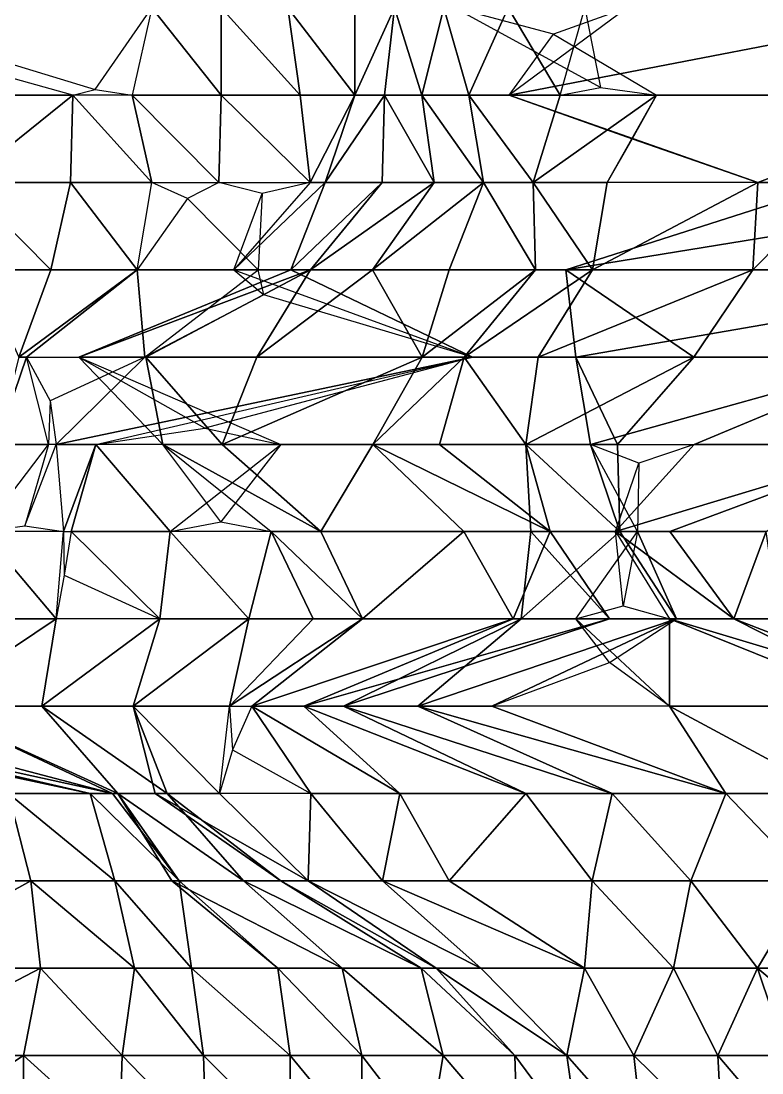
# Model space of a CAD drawing. Header units: metres. Extents: x -317 to 276, y -240 to 234.
# Drawn here: x -74.7 to -23.7, y -115.2 to -42.9 of the extents above; entities that cross this region are included whole.
import ezdxf

# ---------------------------------------------------------------- set-up
doc = ezdxf.new("R2010")
doc.units = ezdxf.units.M

msp = doc.modelspace()

# ---------------------------------------------------------------- linework, layer by layer
for points in [[(-88.01982, -42, -516.6844), (-69.5629, -47.611115, -489.1567), (-65.664215, -42, -488.2777), (-65.664116, -41.9999, -488.27762)], [(-65.664215, -42, -488.2777), (-67.0179, -48, -490.7556), (-60.90634, -48, -492.08347), (-60.906242, -47.9999, -492.08337)], [(-65.664215, -42, -488.2777), (-60.90634, -48, -492.08347), (-60.90634, -42, -492.08347), (-60.906242, -41.9999, -492.08337)], [(-60.90634, -42, -492.08347), (-55.47162, -48, -494.6503), (-56.317688, -42, -496.19897), (-56.31759, -41.9999, -496.19888)], [(-60.90634, -42, -492.08347), (-60.90634, -48, -492.08347), (-55.47162, -48, -494.6503), (-55.47152, -47.9999, -494.6502)], [(-56.317688, -42, -496.19897), (-51.729034, -48, -500.31445), (-51.729034, -42, -500.31445), (-51.728935, -41.9999, -500.31436)], [(-56.317688, -42, -496.19897), (-55.47162, -48, -494.6503), (-51.729034, -48, -500.31445), (-51.728935, -47.9999, -500.31436)], [(-51.729034, -48, -500.31445), (-49.678497, -48, -509.076), (-49.00168, -42, -507.83704), (-49.00158, -41.9999, -507.83694)], [(-51.729034, -48, -500.31445), (-49.00168, -42, -507.83704), (-51.729034, -42, -500.31445), (-51.728935, -41.9999, -500.31436)], [(-49.00168, -42, -507.83704), (-49.678497, -48, -509.076), (-47.12036, -48, -516.90826), (-47.120262, -47.9999, -516.90814)], [(-49.00168, -42, -507.83704), (-47.12036, -48, -516.90826), (-45.597473, -42, -514.12067), (-45.597374, -41.9999, -514.12054)], [(-45.597473, -42, -514.12067), (-47.12036, -48, -516.90826), (-43.885345, -48, -523.50165), (-43.885246, -47.9999, -523.5015)], [(-45.597473, -42, -514.12067), (-43.885345, -48, -523.50165), (-41.17801, -42, -518.5459), (-41.17791, -41.9999, -518.5458)], [(-35.912506, -42, -521.4225), (-34.824738, -47.47827, -525.6887), (-44.860596, -42, -550.3168), (-44.860497, -41.9999, -550.31665)], [(-32.99594, -42, -541.11365), (-38.065308, -43.799988, -544.13556), (-44.860596, -42, -550.3168), (-44.860497, -41.9999, -550.31665)], [(-41.17801, -42, -518.5459), (-43.885345, -48, -523.50165), (-37.604614, -48, -524.51984), (-37.604515, -47.9999, -524.5197)], [(-41.17801, -42, -518.5459), (-37.604614, -48, -524.51984), (-35.912506, -42, -521.4225), (-35.912407, -41.9999, -521.42236)], [(-41.11798, -48, -555.9809), (-8.271393, -48, -508.37067), (-9.963501, -42, -511.46802), (-9.963401, -41.9999, -511.46793)], [(-41.11798, -48, -555.9809), (-9.963501, -42, -511.46802), (-32.99594, -42, -541.11365), (-32.995842, -41.9999, -541.1135)], [(-38.065308, -43.799988, -544.13556), (-30.985474, -48, -524.91846), (-41.11798, -48, -555.9809), (-41.11788, -47.9999, -555.9808)], [(-83.53201, -44.524887, -502.21204), (-98.02316, -48, -522.4804), (-71.09892, -48, -485.71088), (-71.09882, -47.9999, -485.7108)], [(-69.5629, -47.611115, -489.1567), (-67.0179, -48, -490.7556), (-71.09892, -48, -485.71088), (-71.09882, -47.9999, -485.7108)], [(-34.824738, -47.47827, -525.6887), (-30.985474, -48, -524.91846), (-37.604614, -48, -524.51984), (-37.604515, -47.9999, -524.5197)], [(-78.56412, -54, -486.8609), (-71.09892, -48, -485.71088), (-98.02316, -48, -522.4804), (-98.02306, -47.9999, -522.4803)], [(-78.56412, -54, -486.8609), (-71.26813, -54, -486.02063), (-71.09892, -48, -485.71088), (-71.09882, -47.9999, -485.7108)], [(-71.09892, -48, -485.71088), (-71.26813, -54, -486.02063), (-65.664215, -54, -488.2777), (-65.664116, -53.9999, -488.27762)], [(-71.09892, -48, -485.71088), (-65.664215, -54, -488.2777), (-67.0179, -48, -490.7556), (-67.0178, -47.9999, -490.75552)], [(-67.0179, -48, -490.7556), (-61.07556, -54, -492.3932), (-60.90634, -48, -492.08347), (-60.906242, -47.9999, -492.08337)], [(-67.0179, -48, -490.7556), (-65.664215, -54, -488.2777), (-61.07556, -54, -492.3932), (-61.075462, -53.9999, -492.3931)], [(-60.90634, -48, -492.08347), (-61.07556, -54, -492.3932), (-54.7948, -54, -493.41135), (-54.7947, -53.9999, -493.41125)], [(-60.90634, -48, -492.08347), (-54.7948, -54, -493.41135), (-55.47162, -48, -494.6503), (-55.47152, -47.9999, -494.6502)], [(-54.7948, -54, -493.41135), (-51.729034, -48, -500.31445), (-55.47162, -48, -494.6503), (-55.47152, -47.9999, -494.6502)], [(-54.7948, -54, -493.41135), (-53.75952, -54, -504.03128), (-51.729034, -48, -500.31445), (-51.728935, -47.9999, -500.31436)], [(-53.75952, -54, -504.03128), (-49.847717, -54, -509.3857), (-49.678497, -48, -509.076), (-49.6784, -47.9999, -509.0759)], [(-53.75952, -54, -504.03128), (-49.678497, -48, -509.076), (-51.729034, -48, -500.31445), (-51.728935, -47.9999, -500.31436)], [(-49.678497, -48, -509.076), (-49.847717, -54, -509.3857), (-46.274292, -54, -515.3596), (-46.274193, -53.9999, -515.3595)], [(-49.678497, -48, -509.076), (-46.274292, -54, -515.3596), (-47.12036, -48, -516.90826), (-47.120262, -47.9999, -516.90814)], [(-47.12036, -48, -516.90826), (-42.870117, -54, -521.64325), (-43.885345, -48, -523.50165), (-43.885246, -47.9999, -523.5015)], [(-47.12036, -48, -516.90826), (-46.274292, -54, -515.3596), (-42.870117, -54, -521.64325), (-42.870018, -53.9999, -521.6431)], [(-43.885345, -48, -523.50165), (-39.46591, -54, -527.9269), (-37.604614, -48, -524.51984), (-37.604515, -47.9999, -524.5197)], [(-43.885345, -48, -523.50165), (-42.870117, -54, -521.64325), (-39.46591, -54, -527.9269), (-39.465813, -53.9999, -527.92676)], [(-24.027863, -54, -524.6977), (-8.271393, -48, -508.37067), (-41.11798, -48, -555.9809), (-41.11788, -47.9999, -555.9808)], [(-24.027863, -54, -524.6977), (-41.11798, -48, -555.9809), (-32.660248, -51, -530.05273), (-32.66015, -50.9999, -530.0526)], [(-39.46591, -54, -527.9269), (-34.36963, -54, -531.11316), (-30.985474, -48, -524.91846), (-30.985374, -47.9999, -524.91833)], [(-39.46591, -54, -527.9269), (-30.985474, -48, -524.91846), (-37.604614, -48, -524.51984), (-37.604515, -47.9999, -524.5197)], [(-30.985474, -48, -524.91846), (-32.660248, -51, -530.05273), (-34.36963, -54, -531.11316), (-34.36953, -53.9999, -531.11304)], [(-24.027863, -54, -524.6977), (-18.42395, -54, -526.9548), (-8.271393, -48, -508.37067), (-8.271293, -47.9999, -508.37057)], [(-78.56412, -54, -486.8609), (-72.621796, -60, -488.4985), (-71.26813, -54, -486.02063), (-71.26803, -53.9999, -486.02054)], [(-78.56412, -54, -486.8609), (-77.548874, -60, -485.0025), (-72.621796, -60, -488.4985), (-72.6217, -59.9999, -488.4984)], [(-71.26813, -54, -486.02063), (-72.621796, -60, -488.4985), (-66.679474, -60, -490.1361), (-66.679375, -59.9999, -490.13602)], [(-71.26813, -54, -486.02063), (-66.679474, -60, -490.1361), (-65.664215, -54, -488.2777), (-65.664116, -53.9999, -488.27762)], [(-61.07556, -54, -492.3932), (-63.216064, -55.090897, -490.0539), (-65.664215, -54, -488.2777), (-65.664116, -53.9999, -488.27762)], [(-54.7948, -54, -493.41135), (-58.097168, -54.76596, -493.19882), (-61.07556, -54, -492.3932), (-61.075462, -53.9999, -492.3931)], [(-60.040283, -60, -503.01312), (-56.12845, -60, -508.36755), (-53.75952, -54, -504.03128), (-53.759422, -53.9999, -504.0312)], [(-60.040283, -60, -503.01312), (-53.75952, -54, -504.03128), (-54.7948, -54, -493.41135), (-54.7947, -53.9999, -493.41125)], [(-56.12845, -60, -508.36755), (-54.75479, -60, -518.36804), (-49.847717, -54, -509.3857), (-49.84762, -53.9999, -509.38562)], [(-56.12845, -60, -508.36755), (-49.847717, -54, -509.3857), (-53.75952, -54, -504.03128), (-53.759422, -53.9999, -504.0312)], [(-54.75479, -60, -518.36804), (-50.504517, -60, -523.10297), (-46.274292, -54, -515.3596), (-46.274193, -53.9999, -515.3595)], [(-54.75479, -60, -518.36804), (-46.274292, -54, -515.3596), (-49.847717, -54, -509.3857), (-49.84762, -53.9999, -509.38562)], [(-50.504517, -60, -523.10297), (-45.239014, -60, -525.97955), (-42.870117, -54, -521.64325), (-42.870018, -53.9999, -521.6431)], [(-50.504517, -60, -523.10297), (-42.870117, -54, -521.64325), (-46.274292, -54, -515.3596), (-46.274193, -53.9999, -515.3595)], [(-42.870117, -54, -521.64325), (-45.239014, -60, -525.97955), (-39.29669, -60, -527.6172), (-39.296593, -59.9999, -527.61707)], [(-42.870117, -54, -521.64325), (-39.29669, -60, -527.6172), (-39.46591, -54, -527.9269), (-39.465813, -53.9999, -527.92676)], [(-39.46591, -54, -527.9269), (-35.384888, -60, -532.9716), (-34.36963, -54, -531.11316), (-34.36953, -53.9999, -531.11304)], [(-39.46591, -54, -527.9269), (-39.29669, -60, -527.6172), (-35.384888, -60, -532.9716), (-35.38479, -59.9999, -532.9715)], [(-24.366272, -60, -525.31714), (-37.206146, -60, -561.3353), (-18.42395, -54, -526.9548), (-18.423851, -53.9999, -526.95465)], [(-37.206146, -60, -561.3353), (-1.821472, -60, -509.07907), (-0.298584, -54, -506.29144), (-0.298484, -53.9999, -506.29135)], [(-37.206146, -60, -561.3353), (-0.298584, -54, -506.29144), (-18.42395, -54, -526.9548), (-18.423851, -53.9999, -526.95465)], [(-35.384888, -60, -532.9716), (-24.366272, -60, -525.31714), (-24.027863, -54, -524.6977), (-24.027763, -53.9999, -524.6976)], [(-35.384888, -60, -532.9716), (-24.027863, -54, -524.6977), (-34.36963, -54, -531.11316), (-34.36953, -53.9999, -531.11304)], [(-24.366272, -60, -525.31714), (-18.42395, -54, -526.9548), (-24.027863, -54, -524.6977), (-24.027763, -53.9999, -524.6976)], [(-58.097168, -54.76596, -493.19882), (-58.368195, -60, -487.43744), (-60.040283, -60, -503.01312), (-60.040184, -59.9999, -503.01303)], [(-63.216064, -55.090897, -490.0539), (-66.679474, -60, -490.1361), (-58.368195, -60, -487.43744), (-58.368095, -59.9999, -487.43735)], [(-77.548874, -60, -485.0025), (-74.82152, -66, -492.5251), (-72.621796, -60, -488.4985), (-72.6217, -59.9999, -488.4984)], [(-74.82152, -66, -492.5251), (-74.293884, -66, -504.07422), (-66.679474, -60, -490.1361), (-66.679375, -59.9999, -490.13602)], [(-74.82152, -66, -492.5251), (-66.679474, -60, -490.1361), (-72.621796, -60, -488.4985), (-72.6217, -59.9999, -488.4984)], [(-66.679474, -60, -490.1361), (-74.293884, -66, -504.07422), (-66.151825, -66, -501.68524), (-66.151726, -65.9999, -501.68515)], [(-43.627014, -66, -472.96884), (-70.680435, -66, -535.00476), (-56.12845, -60, -508.36755), (-56.12835, -59.9999, -508.36746)], [(-70.680435, -66, -535.00476), (-66.09178, -66, -539.12024), (-54.75479, -60, -518.36804), (-54.754692, -59.9999, -518.3679)], [(-70.680435, -66, -535.00476), (-54.75479, -60, -518.36804), (-56.12845, -60, -508.36755), (-56.12835, -59.9999, -508.36746)], [(-66.679474, -60, -490.1361), (-66.151825, -66, -501.68524), (-58.368195, -60, -487.43744), (-58.368095, -59.9999, -487.43735)], [(-54.75479, -60, -518.36804), (-66.09178, -66, -539.12024), (-58.457367, -66, -537.6605), (-58.457268, -65.9999, -537.6604)], [(-60.040283, -60, -503.01312), (-57.967133, -61.720276, -492.96075), (-58.368195, -60, -487.43744), (-58.368095, -59.9999, -487.43735)], [(-43.627014, -66, -472.96884), (-56.12845, -60, -508.36755), (-60.040283, -60, -503.01312), (-60.040184, -59.9999, -503.01303)], [(-54.75479, -60, -518.36804), (-58.457367, -66, -537.6605), (-50.504517, -60, -523.10297), (-50.504417, -59.9999, -523.10284)], [(-50.504517, -60, -523.10297), (-58.457367, -66, -537.6605), (-47.10034, -66, -529.3866), (-47.100243, -65.9999, -529.3865)], [(-50.504517, -60, -523.10297), (-47.10034, -66, -529.3866), (-45.239014, -60, -525.97955), (-45.238914, -59.9999, -525.97943)], [(-47.10034, -66, -529.3866), (-44.203766, -66, -536.5995), (-39.29669, -60, -527.6172), (-39.296593, -59.9999, -527.61707)], [(-47.10034, -66, -529.3866), (-39.29669, -60, -527.6172), (-45.239014, -60, -525.97955), (-45.238914, -59.9999, -525.97943)], [(-44.203766, -66, -536.5995), (-39.107483, -66, -539.78577), (-35.384888, -60, -532.9716), (-35.38479, -59.9999, -532.9715)], [(-44.203766, -66, -536.5995), (-35.384888, -60, -532.9716), (-39.29669, -60, -527.6172), (-39.296593, -59.9999, -527.61707)], [(-39.107483, -66, -539.78577), (-28.427307, -66, -532.7508), (-24.366272, -60, -525.31714), (-24.366173, -59.9999, -525.317)], [(-39.107483, -66, -539.78577), (-24.366272, -60, -525.31714), (-35.384888, -60, -532.9716), (-35.38479, -59.9999, -532.9715)], [(-28.427307, -66, -532.7508), (-36.529297, -66, -560.09644), (-37.206146, -60, -561.3353), (-37.206047, -59.9999, -561.3352)], [(-28.427307, -66, -532.7508), (-37.206146, -60, -561.3353), (-24.366272, -60, -525.31714), (-24.366173, -59.9999, -525.317)], [(-36.529297, -66, -560.09644), (-1.821472, -60, -509.07907), (-37.206146, -60, -561.3353), (-37.206047, -59.9999, -561.3352)], [(-36.529297, -66, -560.09644), (-14.004517, -66, -531.38), (-1.821472, -60, -509.07907), (-1.821372, -59.9999, -509.07898)], [(-57.967133, -61.720276, -492.96075), (-66.151825, -66, -501.68524), (-43.627014, -66, -472.96884), (-43.626915, -65.9999, -472.96875)], [(-76.34439, -72, -495.31268), (-72.770996, -72, -501.2866), (-74.293884, -66, -504.07422), (-74.293785, -65.9999, -504.07413)], [(-76.34439, -72, -495.31268), (-74.293884, -66, -504.07422), (-74.82152, -66, -492.5251), (-74.82142, -65.9999, -492.525)], [(-72.770996, -72, -501.2866), (-74.293884, -66, -504.07422), (-72.66545, -69, -503.5964), (-72.66535, -68.9999, -503.5963)], [(-66.151825, -66, -501.68524), (-72.66545, -69, -503.5964), (-72.24335, -72, -512.8357), (-72.24325, -71.9999, -512.8356)], [(-72.24335, -72, -512.8357), (-69.515976, -72, -520.3583), (-43.627014, -66, -472.96884), (-43.626915, -65.9999, -472.96875)], [(-72.24335, -72, -512.8357), (-43.627014, -66, -472.96884), (-66.151825, -66, -501.68524), (-66.151726, -65.9999, -501.68515)], [(-43.627014, -66, -472.96884), (-62.03595, -70.87659, -512.92365), (-70.680435, -66, -535.00476), (-70.680336, -65.9999, -535.00464)], [(-64.90732, -72, -536.95215), (-66.09178, -66, -539.12024), (-70.680435, -66, -535.00476), (-70.680336, -65.9999, -535.00464)], [(-64.90732, -72, -536.95215), (-70.680435, -66, -535.00476), (-56.805298, -72, -509.6065), (-56.8052, -71.9999, -509.6064)], [(-66.09178, -66, -539.12024), (-60.826294, -72, -541.9968), (-58.457367, -66, -537.6605), (-58.457268, -65.9999, -537.6604)], [(-66.09178, -66, -539.12024), (-64.90732, -72, -536.95215), (-60.826294, -72, -541.9968), (-60.826195, -71.9999, -541.9967)], [(-60.826294, -72, -541.9968), (-50.484497, -72, -535.5813), (-47.10034, -66, -529.3866), (-47.100243, -65.9999, -529.3865)], [(-60.826294, -72, -541.9968), (-47.10034, -66, -529.3866), (-58.457367, -66, -537.6605), (-58.457268, -65.9999, -537.6604)], [(-50.484497, -72, -535.5813), (-45.895844, -72, -539.69684), (-44.203766, -66, -536.5995), (-44.203667, -65.9999, -536.59937)], [(-50.484497, -72, -535.5813), (-44.203766, -66, -536.5995), (-47.10034, -66, -529.3866), (-47.100243, -65.9999, -529.3865)], [(-44.203766, -66, -536.5995), (-45.895844, -72, -539.69684), (-39.95352, -72, -541.3345), (-39.953423, -71.9999, -541.33435)], [(-44.203766, -66, -536.5995), (-39.95352, -72, -541.3345), (-39.107483, -66, -539.78577), (-39.107384, -65.9999, -539.78564)], [(-39.95352, -72, -541.3345), (-33.67279, -72, -542.35254), (-28.427307, -66, -532.7508), (-28.427208, -65.9999, -532.7507)], [(-39.95352, -72, -541.3345), (-28.427307, -66, -532.7508), (-39.107483, -66, -539.78577), (-39.107384, -65.9999, -539.78564)], [(-33.67279, -72, -542.35254), (-35.514038, -72, -558.23804), (-36.529297, -66, -560.09644), (-36.529198, -65.9999, -560.0963)], [(-33.67279, -72, -542.35254), (-36.529297, -66, -560.09644), (-28.427307, -66, -532.7508), (-28.427208, -65.9999, -532.7507)], [(-35.514038, -72, -558.23804), (-14.004517, -66, -531.38), (-36.529297, -66, -560.09644), (-36.529198, -65.9999, -560.0963)], [(-35.514038, -72, -558.23804), (-28.387268, -72, -557.70746), (-14.004517, -66, -531.38), (-14.004416, -65.9999, -531.3799)], [(-14.004517, -66, -531.38), (-28.387268, -72, -557.70746), (-13.984497, -72, -543.85834), (-13.984397, -71.9999, -543.8582)], [(-62.03595, -70.87659, -512.92365), (-56.805298, -72, -509.6065), (-69.515976, -72, -520.3583), (-69.51588, -71.9999, -520.35815)], [(-76.34439, -72, -495.31268), (-77.339645, -78, -509.6494), (-72.770996, -72, -501.2866), (-72.7709, -71.9999, -501.2865)], [(-72.770996, -72, -501.2866), (-74.40231, -77.600006, -510.53018), (-72.24335, -72, -512.8357), (-72.24325, -71.9999, -512.8356)], [(-71.73572, -78, -511.9065), (-69.515976, -72, -520.3583), (-72.24335, -72, -512.8357), (-72.24325, -71.9999, -512.8356)], [(-71.73572, -78, -511.9065), (-71.20807, -78, -523.4556), (-69.515976, -72, -520.3583), (-69.51588, -71.9999, -520.35815)], [(-69.515976, -72, -520.3583), (-71.20807, -78, -523.4556), (-64.41971, -78, -523.5446), (-64.41961, -77.9999, -523.5445)], [(-69.515976, -72, -520.3583), (-64.41971, -78, -523.5446), (-56.805298, -72, -509.6065), (-56.8052, -71.9999, -509.6064)], [(-56.805298, -72, -509.6065), (-60.931396, -77.325836, -523.4168), (-64.90732, -72, -536.95215), (-64.90722, -71.9999, -536.952)], [(-54.057922, -78, -529.6074), (-60.826294, -72, -541.9968), (-64.90732, -72, -536.95215), (-64.90722, -71.9999, -536.952)], [(-54.057922, -78, -529.6074), (-64.90732, -72, -536.95215), (-57.462128, -78, -523.3238), (-57.46203, -77.9999, -523.32367)], [(-50.484497, -72, -535.5813), (-60.826294, -72, -541.9968), (-54.057922, -78, -529.6074), (-54.057823, -77.9999, -529.6073)], [(-50.484497, -72, -535.5813), (-54.057922, -78, -529.6074), (-44.223785, -78, -524.12115), (-44.223686, -77.9999, -524.12103)], [(-38.281433, -78, -525.7587), (-45.895844, -72, -539.69684), (-50.484497, -72, -535.5813), (-50.484398, -71.9999, -535.5812)], [(-38.281433, -78, -525.7587), (-50.484497, -72, -535.5813), (-44.223785, -78, -524.12115), (-44.223686, -77.9999, -524.12103)], [(-39.95352, -72, -541.3345), (-45.895844, -72, -539.69684), (-38.281433, -78, -525.7587), (-38.281334, -77.9999, -525.7586)], [(-39.95352, -72, -541.3345), (-33.50357, -78, -542.04285), (-33.67279, -72, -542.35254), (-33.67269, -71.9999, -542.3524)], [(-39.95352, -72, -541.3345), (-38.281433, -78, -525.7587), (-39.615112, -78, -540.71497), (-39.615013, -77.9999, -540.71484)], [(-39.95352, -72, -541.3345), (-39.615112, -78, -540.71497), (-33.50357, -78, -542.04285), (-33.50347, -77.9999, -542.0427)], [(-33.50357, -78, -542.04285), (-32.299072, -78, -552.353), (-35.514038, -72, -558.23804), (-35.51394, -71.9999, -558.2379)], [(-33.50357, -78, -542.04285), (-35.514038, -72, -558.23804), (-33.67279, -72, -542.35254), (-33.67269, -71.9999, -542.3524)], [(-28.387268, -72, -557.70746), (-32.187866, -73.29411, -558.407), (-35.514038, -72, -558.23804), (-35.51394, -71.9999, -558.2379)], [(-33.80197, -78, -567.619), (-30.059357, -78, -573.28314), (-13.984497, -72, -543.85834), (-13.984397, -71.9999, -543.8582)], [(-33.80197, -78, -567.619), (-13.984497, -72, -543.85834), (-28.387268, -72, -557.70746), (-28.387169, -71.9999, -557.70734)], [(-13.984497, -72, -543.85834), (-30.059357, -78, -573.28314), (-23.440186, -78, -573.6818), (-23.440086, -77.9999, -573.6817)], [(-32.187866, -73.29411, -558.407), (-32.299072, -78, -552.353), (-33.80197, -78, -567.619), (-33.801872, -77.9999, -567.6189)], [(-60.931396, -77.325836, -523.4168), (-57.462128, -78, -523.3238), (-64.41971, -78, -523.5446), (-64.41961, -77.9999, -523.5445)], [(-77.339645, -78, -509.6494), (-79.70857, -84, -513.9857), (-72.24335, -84, -512.8357), (-72.24325, -83.9999, -512.8356)], [(-74.40231, -77.600006, -510.53018), (-71.73572, -78, -511.9065), (-77.339645, -78, -509.6494), (-77.33955, -77.9999, -509.64932)], [(-77.339645, -78, -509.6494), (-72.24335, -84, -512.8357), (-71.73572, -78, -511.9065), (-71.73562, -77.9999, -511.9064)], [(-71.73572, -78, -511.9065), (-71.69513, -81, -512.7949), (-72.24335, -84, -512.8357), (-72.24325, -83.9999, -512.8356)], [(-65.11655, -84, -512.3052), (-71.20807, -78, -523.4556), (-71.69513, -81, -512.7949), (-71.69503, -80.9999, -512.7948)], [(-64.41971, -78, -523.5446), (-71.20807, -78, -523.4556), (-65.11655, -84, -512.3052), (-65.11645, -83.9999, -512.30505)], [(-64.41971, -78, -523.5446), (-65.11655, -84, -512.3052), (-59.005005, -84, -513.63306), (-59.004906, -83.9999, -513.63293)], [(-57.462128, -78, -523.3238), (-64.41971, -78, -523.5446), (-59.005005, -84, -513.63306), (-59.004906, -83.9999, -513.63293)], [(-57.462128, -78, -523.3238), (-59.005005, -84, -513.63306), (-54.58557, -84, -518.0583), (-54.585472, -83.9999, -518.05817)], [(-51.181366, -84, -524.3419), (-54.057922, -78, -529.6074), (-57.462128, -78, -523.3238), (-57.46203, -77.9999, -523.32367)], [(-51.181366, -84, -524.3419), (-57.462128, -78, -523.3238), (-54.58557, -84, -518.0583), (-54.585472, -83.9999, -518.05817)], [(-51.181366, -84, -524.3419), (-44.223785, -78, -524.12115), (-54.057922, -78, -529.6074), (-54.057823, -77.9999, -529.6073)], [(-51.181366, -84, -524.3419), (-40.8396, -84, -517.92645), (-44.223785, -78, -524.12115), (-44.223686, -77.9999, -524.12103)], [(-38.281433, -78, -525.7587), (-44.223785, -78, -524.12115), (-40.8396, -84, -517.92645), (-40.8395, -83.9999, -517.92633)], [(-38.281433, -78, -525.7587), (-40.8396, -84, -517.92645), (-34.22043, -84, -518.3251), (-34.22033, -83.9999, -518.32495)], [(-34.22043, -84, -518.3251), (-40.29196, -84, -541.9539), (-39.615112, -78, -540.71497), (-39.615013, -77.9999, -540.71484)], [(-40.29196, -84, -541.9539), (-29.611755, -84, -534.91895), (-33.50357, -78, -542.04285), (-33.50347, -77.9999, -542.0427)], [(-40.29196, -84, -541.9539), (-33.50357, -78, -542.04285), (-39.615112, -78, -540.71497), (-39.615013, -77.9999, -540.71484)], [(-34.22043, -84, -518.3251), (-39.615112, -78, -540.71497), (-38.281433, -78, -525.7587), (-38.281334, -77.9999, -525.7586)], [(-29.611755, -84, -534.91895), (-36.529297, -84, -560.09644), (-32.299072, -78, -552.353), (-32.298973, -77.9999, -552.3529)], [(-32.299072, -78, -552.353), (-33.26651, -83.106384, -560.3814), (-33.80197, -78, -567.619), (-33.801872, -77.9999, -567.6189)], [(-25.659912, -84, -565.23004), (-30.059357, -78, -573.28314), (-33.80197, -78, -567.619), (-33.801872, -77.9999, -567.6189)], [(-25.659912, -84, -565.23004), (-33.80197, -78, -567.619), (-30.079376, -84, -560.8048), (-30.079277, -83.9999, -560.8047)], [(-29.611755, -84, -534.91895), (-32.299072, -78, -552.353), (-33.50357, -78, -542.04285), (-33.50347, -77.9999, -542.0427)], [(-23.440186, -78, -573.6818), (-30.059357, -78, -573.28314), (-25.659912, -84, -565.23004), (-25.659813, -83.9999, -565.2299)], [(-23.440186, -78, -573.6818), (-25.659912, -84, -565.23004), (-22.594116, -84, -572.1332), (-22.594017, -83.9999, -572.13306)], [(-33.26651, -83.106384, -560.3814), (-30.079376, -84, -560.8048), (-36.529297, -84, -560.09644), (-36.529198, -83.9999, -560.0963)], [(-79.70857, -84, -513.9857), (-81.211426, -90, -529.25165), (-72.24335, -84, -512.8357), (-72.24325, -83.9999, -512.8356)], [(-72.24335, -84, -512.8357), (-81.211426, -90, -529.25165), (-73.23859, -90, -527.1725), (-73.23849, -89.9999, -527.17236)], [(-72.24335, -84, -512.8357), (-73.23859, -90, -527.1725), (-65.11655, -84, -512.3052), (-65.11645, -83.9999, -512.30505)], [(-65.11655, -84, -512.3052), (-73.23859, -90, -527.1725), (-66.95784, -90, -528.1906), (-66.95774, -89.9999, -528.1905)], [(-65.11655, -84, -512.3052), (-66.95784, -90, -528.1906), (-59.005005, -84, -513.63306), (-59.004906, -83.9999, -513.63293)], [(-59.005005, -84, -513.63306), (-66.95784, -90, -528.1906), (-60.338684, -90, -528.5893), (-60.338585, -89.9999, -528.5892)], [(-59.005005, -84, -513.63306), (-60.338684, -90, -528.5893), (-54.58557, -84, -518.0583), (-54.585472, -83.9999, -518.05817)], [(-60.338684, -90, -528.5893), (-58.795776, -90, -538.28), (-51.181366, -84, -524.3419), (-51.181267, -83.9999, -524.3418)], [(-60.338684, -90, -528.5893), (-51.181366, -84, -524.3419), (-54.58557, -84, -518.0583), (-54.585472, -83.9999, -518.05817)], [(-58.795776, -90, -538.28), (-55.22235, -90, -544.2539), (-40.8396, -84, -517.92645), (-40.8395, -83.9999, -517.92633)], [(-58.795776, -90, -538.28), (-40.8396, -84, -517.92645), (-51.181366, -84, -524.3419), (-51.181267, -83.9999, -524.3418)], [(-55.22235, -90, -544.2539), (-52.494995, -90, -551.7765), (-34.22043, -84, -518.3251), (-34.22033, -83.9999, -518.32495)], [(-55.22235, -90, -544.2539), (-34.22043, -84, -518.3251), (-40.8396, -84, -517.92645), (-40.8395, -83.9999, -517.92633)], [(-52.494995, -90, -551.7765), (-47.398743, -90, -554.96277), (-40.29196, -84, -541.9539), (-40.291862, -83.9999, -541.9538)], [(-52.494995, -90, -551.7765), (-40.29196, -84, -541.9539), (-34.22043, -84, -518.3251), (-34.22033, -83.9999, -518.32495)], [(-47.398743, -90, -554.96277), (-42.30243, -90, -558.14905), (-29.611755, -84, -534.91895), (-29.611656, -83.9999, -534.9188)], [(-47.398743, -90, -554.96277), (-29.611755, -84, -534.91895), (-40.29196, -84, -541.9539), (-40.291862, -83.9999, -541.9538)], [(-29.611755, -84, -534.91895), (-42.30243, -90, -558.14905), (-34.203033, -87, -551.62964), (-34.202934, -86.9999, -551.6295)], [(-30.099365, -90, -548.3265), (-34.203033, -87, -551.62964), (-36.529297, -84, -560.09644), (-36.529198, -83.9999, -560.0963)], [(-30.079376, -84, -560.8048), (-36.529297, -84, -560.09644), (-30.099365, -90, -548.3265), (-30.099266, -89.9999, -548.32635)], [(-30.079376, -84, -560.8048), (-30.099365, -90, -548.3265), (-15.188965, -90, -533.54816), (-15.188865, -89.9999, -533.54803)], [(-10.092682, -90, -536.73444), (-25.659912, -84, -565.23004), (-30.079376, -84, -560.8048), (-30.079277, -83.9999, -560.8047)], [(-10.092682, -90, -536.73444), (-30.079376, -84, -560.8048), (-15.188965, -90, -533.54816), (-15.188865, -89.9999, -533.54803)], [(-13.795258, -90, -556.027), (-22.594116, -84, -572.1332), (-25.659912, -84, -565.23004), (-25.659813, -83.9999, -565.2299)], [(-13.795258, -90, -556.027), (-25.659912, -84, -565.23004), (-10.092682, -90, -536.73444), (-10.092582, -89.9999, -536.7343)], [(-69.91446, -96, -483.54276), (-95.80344, -90, -530.9322), (-98.02316, -90, -522.4804), (-98.02306, -89.9999, -522.4803)], [(-69.91446, -96, -483.54276), (-98.02316, -90, -522.4804), (-75.51836, -96, -481.28564), (-75.51826, -95.9999, -481.28555)], [(-68.37157, -96, -493.23346), (-91.21478, -90, -535.0477), (-95.80344, -90, -530.9322), (-95.80334, -89.9999, -530.93207)], [(-68.37157, -96, -493.23346), (-95.80344, -90, -530.9322), (-69.91446, -96, -483.54276), (-69.91436, -95.9999, -483.54266)], [(-81.211426, -90, -529.25165), (-91.21478, -90, -535.0477), (-68.37157, -96, -493.23346), (-68.37147, -95.9999, -493.23337)], [(-81.211426, -90, -529.25165), (-68.37157, -96, -493.23346), (-68.01312, -96, -505.09235), (-68.01302, -95.9999, -505.09225)], [(-73.23859, -90, -527.1725), (-81.211426, -90, -529.25165), (-68.01312, -96, -505.09235), (-68.01302, -95.9999, -505.09225)], [(-73.23859, -90, -527.1725), (-68.01312, -96, -505.09235), (-64.60892, -96, -511.37598), (-64.60882, -95.9999, -511.3759)], [(-66.95784, -90, -528.1906), (-73.23859, -90, -527.1725), (-64.60892, -96, -511.37598), (-64.60882, -95.9999, -511.3759)], [(-66.95784, -90, -528.1906), (-61.015503, -96, -529.82825), (-60.338684, -90, -528.5893), (-60.338585, -89.9999, -528.5892)], [(-66.95784, -90, -528.1906), (-64.60892, -96, -511.37598), (-65.43495, -96, -525.403), (-65.43485, -95.9999, -525.4029)], [(-66.95784, -90, -528.1906), (-65.43495, -96, -525.403), (-61.015503, -96, -529.82825), (-61.015404, -95.9999, -529.8281)], [(-60.338684, -90, -528.5893), (-60.118256, -93, -529.9737), (-61.015503, -96, -529.82825), (-61.015404, -95.9999, -529.8281)], [(-54.73477, -96, -530.8464), (-58.795776, -90, -538.28), (-60.118256, -93, -529.9737), (-60.118156, -92.9999, -529.9736)], [(-48.6232, -96, -532.17426), (-55.22235, -90, -544.2539), (-58.795776, -90, -538.28), (-58.795677, -89.9999, -538.2799)], [(-48.6232, -96, -532.17426), (-58.795776, -90, -538.28), (-54.73477, -96, -530.8464), (-54.734673, -95.9999, -530.84625)], [(-39.97351, -96, -528.8561), (-52.494995, -90, -551.7765), (-55.22235, -90, -544.2539), (-55.22225, -89.9999, -544.2538)], [(-39.97351, -96, -528.8561), (-55.22235, -90, -544.2539), (-48.6232, -96, -532.17426), (-48.6231, -95.9999, -532.17413)], [(-34.03122, -96, -530.4937), (-47.398743, -90, -554.96277), (-52.494995, -90, -551.7765), (-52.494896, -89.9999, -551.77637)], [(-34.03122, -96, -530.4937), (-52.494995, -90, -551.7765), (-39.97351, -96, -528.8561), (-39.97341, -95.9999, -528.85596)], [(-26.22757, -96, -528.72424), (-42.30243, -90, -558.14905), (-47.398743, -90, -554.96277), (-47.398643, -89.9999, -554.96265)], [(-26.22757, -96, -528.72424), (-47.398743, -90, -554.96277), (-34.03122, -96, -530.4937), (-34.03112, -95.9999, -530.4936)], [(-30.099365, -90, -548.3265), (-42.30243, -90, -558.14905), (-26.22757, -96, -528.72424), (-26.22747, -95.9999, -528.7241)], [(-30.099365, -90, -548.3265), (-26.22757, -96, -528.72424), (-18.93158, -96, -527.884), (-18.93148, -95.9999, -527.88385)], [(-15.188965, -90, -533.54816), (-30.099365, -90, -548.3265), (-18.93158, -96, -527.884), (-18.93148, -95.9999, -527.88385)], [(-84.50647, -102, -485.22327), (-73.99548, -102, -478.49805), (-75.51836, -96, -481.28564), (-75.51826, -95.9999, -481.28555)], [(-75.51836, -96, -481.28564), (-68.22237, -102, -480.4454), (-69.91446, -96, -483.54276), (-69.91436, -95.9999, -483.54266)], [(-75.51836, -96, -481.28564), (-73.99548, -102, -478.49805), (-68.22237, -102, -480.4454), (-68.22227, -101.9999, -480.4453)], [(-63.802917, -102, -484.87064), (-68.37157, -96, -493.23346), (-69.91446, -96, -483.54276), (-69.91436, -95.9999, -483.54266)], [(-63.802917, -102, -484.87064), (-69.91446, -96, -483.54276), (-68.22237, -102, -480.4454), (-68.22227, -101.9999, -480.4453)], [(-63.802917, -102, -484.87064), (-68.01312, -96, -505.09235), (-68.37157, -96, -493.23346), (-68.37147, -95.9999, -493.23337)], [(-63.802917, -102, -484.87064), (-64.29053, -102, -498.27817), (-68.01312, -96, -505.09235), (-68.01302, -95.9999, -505.09225)], [(-59.363434, -102, -501.7742), (-64.60892, -96, -511.37598), (-68.01312, -96, -505.09235), (-68.01302, -95.9999, -505.09225)], [(-59.363434, -102, -501.7742), (-68.01312, -96, -505.09235), (-64.29053, -102, -498.27817), (-64.29043, -101.9999, -498.27808)], [(-56.805298, -102, -509.6065), (-65.43495, -96, -525.403), (-64.60892, -96, -511.37598), (-64.60882, -95.9999, -511.3759)], [(-54.92398, -102, -518.67773), (-61.015503, -96, -529.82825), (-65.43495, -96, -525.403), (-65.43485, -95.9999, -525.4029)], [(-54.92398, -102, -518.67773), (-65.43495, -96, -525.403), (-56.805298, -102, -509.6065), (-56.8052, -101.9999, -509.6064)], [(-56.805298, -102, -509.6065), (-64.60892, -96, -511.37598), (-59.363434, -102, -501.7742), (-59.363335, -101.9999, -501.7741)], [(-54.73477, -96, -530.8464), (-61.015503, -96, -529.82825), (-54.92398, -102, -518.67773), (-54.92388, -101.9999, -518.6776)], [(-54.73477, -96, -530.8464), (-54.92398, -102, -518.67773), (-49.827698, -102, -521.864), (-49.8276, -101.9999, -521.8639)], [(-48.6232, -96, -532.17426), (-54.73477, -96, -530.8464), (-49.827698, -102, -521.864), (-49.8276, -101.9999, -521.8639)], [(-48.6232, -96, -532.17426), (-49.827698, -102, -521.864), (-45.239014, -102, -525.97955), (-45.238914, -101.9999, -525.97943)], [(-39.97351, -96, -528.8561), (-48.6232, -96, -532.17426), (-45.239014, -102, -525.97955), (-45.238914, -101.9999, -525.97943)], [(-39.97351, -96, -528.8561), (-45.239014, -102, -525.97955), (-35.404877, -102, -520.4933), (-35.404778, -101.9999, -520.49316)], [(-34.03122, -96, -530.4937), (-39.97351, -96, -528.8561), (-35.404877, -102, -520.4933), (-35.404778, -101.9999, -520.49316)], [(-34.03122, -96, -530.4937), (-35.404877, -102, -520.4933), (-28.616516, -102, -520.5822), (-28.616417, -101.9999, -520.5821)], [(-26.22757, -96, -528.72424), (-34.03122, -96, -530.4937), (-28.616516, -102, -520.5822), (-28.616417, -101.9999, -520.5821)], [(-26.22757, -96, -528.72424), (-28.616516, -102, -520.5822), (-20.474487, -102, -518.19324), (-20.474388, -101.9999, -518.1931)], [(-18.93158, -96, -527.884), (-26.22757, -96, -528.72424), (-20.474487, -102, -518.19324), (-20.474388, -101.9999, -518.1931)], [(-84.84488, -108, -485.84277), (-73.318634, -108, -477.2591), (-73.99548, -102, -478.49805), (-73.995384, -101.9999, -478.49796)], [(-84.84488, -108, -485.84277), (-73.99548, -102, -478.49805), (-84.50647, -102, -485.22327), (-84.50637, -101.9999, -485.22318)], [(-73.99548, -102, -478.49805), (-66.8687, -108, -477.96753), (-68.22237, -102, -480.4454), (-68.22227, -101.9999, -480.4453)], [(-73.99548, -102, -478.49805), (-73.318634, -108, -477.2591), (-66.8687, -108, -477.96753), (-66.8686, -107.9999, -477.96744)], [(-68.22237, -102, -480.4454), (-62.95688, -108, -483.32196), (-63.802917, -102, -484.87064), (-63.80282, -101.9999, -484.87054)], [(-68.22237, -102, -480.4454), (-66.8687, -108, -477.96753), (-62.95688, -108, -483.32196), (-62.95678, -107.9999, -483.32187)], [(-57.014526, -108, -484.95956), (-64.29053, -102, -498.27817), (-63.802917, -102, -484.87064), (-63.80282, -101.9999, -484.87054)], [(-52.595093, -108, -489.3848), (-59.363434, -102, -501.7742), (-64.29053, -102, -498.27817), (-64.29043, -101.9999, -498.27808)], [(-52.595093, -108, -489.3848), (-64.29053, -102, -498.27817), (-57.014526, -108, -484.95956), (-57.014427, -107.9999, -484.95947)], [(-57.014526, -108, -484.95956), (-63.802917, -102, -484.87064), (-62.95688, -108, -483.32196), (-62.95678, -107.9999, -483.32187)], [(-47.1604, -108, -491.95163), (-56.805298, -102, -509.6065), (-59.363434, -102, -501.7742), (-59.363335, -101.9999, -501.7741)], [(-47.1604, -108, -491.95163), (-59.363434, -102, -501.7742), (-52.595093, -108, -489.3848), (-52.594994, -107.9999, -489.3847)], [(-46.125122, -108, -502.57153), (-54.92398, -102, -518.67773), (-56.805298, -102, -509.6065), (-56.8052, -101.9999, -509.6064)], [(-46.125122, -108, -502.57153), (-56.805298, -102, -509.6065), (-47.1604, -108, -491.95163), (-47.1603, -107.9999, -491.95154)], [(-43.059326, -108, -509.47464), (-49.827698, -102, -521.864), (-54.92398, -102, -518.67773), (-54.92388, -101.9999, -518.6776)], [(-43.059326, -108, -509.47464), (-54.92398, -102, -518.67773), (-46.125122, -108, -502.57153), (-46.125023, -107.9999, -502.57144)], [(-35.932526, -108, -508.94412), (-45.239014, -102, -525.97955), (-49.827698, -102, -521.864), (-49.8276, -101.9999, -521.8639)], [(-35.932526, -108, -508.94412), (-49.827698, -102, -521.864), (-43.059326, -108, -509.47464), (-43.059227, -107.9999, -509.47455)], [(-35.404877, -102, -520.4933), (-45.239014, -102, -525.97955), (-35.932526, -108, -508.94412), (-35.932426, -107.9999, -508.94403)], [(-35.404877, -102, -520.4933), (-35.932526, -108, -508.94412), (-29.820984, -108, -510.272), (-29.820885, -107.9999, -510.2719)], [(-28.616516, -102, -520.5822), (-35.404877, -102, -520.4933), (-29.820984, -108, -510.272), (-29.820885, -107.9999, -510.2719)], [(-28.616516, -102, -520.5822), (-29.820984, -108, -510.272), (-24.047882, -108, -512.21936), (-24.047783, -107.9999, -512.21924)], [(-20.474487, -102, -518.19324), (-28.616516, -102, -520.5822), (-24.047882, -108, -512.21936), (-24.047783, -107.9999, -512.21924)], [(-20.474487, -102, -518.19324), (-24.047882, -108, -512.21936), (-17.93634, -108, -513.54724), (-17.936241, -107.9999, -513.5471)], [(-84.84488, -114, -485.84277), (-74.50311, -114, -479.42725), (-73.318634, -108, -477.2591), (-73.318535, -107.9999, -477.259)], [(-84.84488, -114, -485.84277), (-73.318634, -108, -477.2591), (-84.84488, -108, -485.84277), (-84.84478, -107.9999, -485.84268)], [(-73.318634, -108, -477.2591), (-74.50311, -114, -479.42725), (-67.71474, -114, -479.5162), (-67.71464, -113.9999, -479.5161)], [(-73.318634, -108, -477.2591), (-67.71474, -114, -479.5162), (-66.8687, -108, -477.96753), (-66.8686, -107.9999, -477.96744)], [(-66.8687, -108, -477.96753), (-67.71474, -114, -479.5162), (-62.11084, -114, -481.7733), (-62.11074, -113.9999, -481.7732)], [(-66.8687, -108, -477.96753), (-62.11084, -114, -481.7733), (-62.95688, -108, -483.32196), (-62.95678, -107.9999, -483.32187)], [(-62.95688, -108, -483.32196), (-56.168488, -114, -483.4109), (-57.014526, -108, -484.95956), (-57.014427, -107.9999, -484.95947)], [(-62.95688, -108, -483.32196), (-62.11084, -114, -481.7733), (-56.168488, -114, -483.4109), (-56.16839, -113.9999, -483.4108)], [(-57.014526, -108, -484.95956), (-51.241394, -114, -486.90692), (-52.595093, -108, -489.3848), (-52.594994, -107.9999, -489.3847)], [(-57.014526, -108, -484.95956), (-56.168488, -114, -483.4109), (-51.241394, -114, -486.90692), (-51.241295, -113.9999, -486.90683)], [(-52.595093, -108, -489.3848), (-45.637512, -114, -489.164), (-47.1604, -108, -491.95163), (-47.1603, -107.9999, -491.95154)], [(-52.595093, -108, -489.3848), (-51.241394, -114, -486.90692), (-45.637512, -114, -489.164), (-45.637413, -113.9999, -489.1639)], [(-40.71042, -114, -492.66), (-46.125122, -108, -502.57153), (-47.1604, -108, -491.95163), (-47.1603, -107.9999, -491.95154)], [(-40.71042, -114, -492.66), (-47.1604, -108, -491.95163), (-45.637512, -114, -489.164), (-45.637413, -113.9999, -489.1639)], [(-37.137024, -114, -498.6339), (-43.059326, -108, -509.47464), (-46.125122, -108, -502.57153), (-46.125023, -107.9999, -502.57144)], [(-37.137024, -114, -498.6339), (-46.125122, -108, -502.57153), (-40.71042, -114, -492.66), (-40.71032, -113.9999, -492.6599)], [(-35.932526, -108, -508.94412), (-43.059326, -108, -509.47464), (-37.137024, -114, -498.6339), (-37.136925, -113.9999, -498.63382)], [(-35.932526, -108, -508.94412), (-37.137024, -114, -498.6339), (-32.54834, -114, -502.74942), (-32.54824, -113.9999, -502.74933)], [(-29.820984, -108, -510.272), (-35.932526, -108, -508.94412), (-32.54834, -114, -502.74942), (-32.54824, -113.9999, -502.74933)], [(-29.820984, -108, -510.272), (-32.54834, -114, -502.74942), (-26.775208, -114, -504.69678), (-26.775108, -113.9999, -504.6967)], [(-24.047882, -108, -512.21936), (-29.820984, -108, -510.272), (-26.775208, -114, -504.69678), (-26.775108, -113.9999, -504.6967)], [(-24.047882, -108, -512.21936), (-26.775208, -114, -504.69678), (-22.017395, -114, -508.50253), (-22.017296, -113.9999, -508.50244)], [(-24.047882, -108, -512.21936), (-16.921082, -114, -511.6888), (-17.93634, -108, -513.54724), (-17.936241, -107.9999, -513.5471)], [(-24.047882, -108, -512.21936), (-22.017395, -114, -508.50253), (-16.921082, -114, -511.6888), (-16.920982, -113.9999, -511.68872)], [(-83.660416, -120, -483.67462), (-74.50311, -114, -479.42725), (-84.84488, -114, -485.84277), (-84.84478, -113.9999, -485.84268)], [(-83.660416, -120, -483.67462), (-74.50311, -120, -479.42725), (-74.50311, -114, -479.42725), (-74.50301, -113.9999, -479.42715)], [(-74.50311, -114, -479.42725), (-67.88394, -120, -479.82593), (-67.71474, -114, -479.5162), (-67.71464, -113.9999, -479.5161)], [(-74.50311, -114, -479.42725), (-74.50311, -120, -479.42725), (-67.88394, -120, -479.82593), (-67.88384, -119.9999, -479.82584)], [(-67.71474, -114, -479.5162), (-67.88394, -120, -479.82593), (-61.94162, -120, -481.46356), (-61.94152, -119.9999, -481.46347)], [(-67.71474, -114, -479.5162), (-61.94162, -120, -481.46356), (-62.11084, -114, -481.7733), (-62.11074, -113.9999, -481.7732)], [(-62.11084, -114, -481.7733), (-56.168488, -120, -483.4109), (-56.168488, -114, -483.4109), (-56.16839, -113.9999, -483.4108)], [(-62.11084, -114, -481.7733), (-61.94162, -120, -481.46356), (-56.168488, -120, -483.4109), (-56.16839, -119.9999, -483.4108)], [(-56.168488, -114, -483.4109), (-51.241394, -120, -486.90692), (-51.241394, -114, -486.90692), (-51.241295, -113.9999, -486.90683)], [(-56.168488, -114, -483.4109), (-56.168488, -120, -483.4109), (-51.241394, -120, -486.90692), (-51.241295, -119.9999, -486.90683)], [(-51.241394, -114, -486.90692), (-46.65277, -120, -491.0224), (-45.637512, -114, -489.164), (-45.637413, -113.9999, -489.1639)], [(-51.241394, -114, -486.90692), (-51.241394, -120, -486.90692), (-46.65277, -120, -491.0224), (-46.65267, -119.9999, -491.0223)], [(-45.637512, -114, -489.164), (-46.65277, -120, -491.0224), (-40.54123, -120, -492.35028), (-40.54113, -119.9999, -492.3502)], [(-45.637512, -114, -489.164), (-40.54123, -120, -492.35028), (-40.71042, -114, -492.66), (-40.71032, -113.9999, -492.6599)], [(-40.71042, -114, -492.66), (-36.290985, -120, -497.08527), (-37.137024, -114, -498.6339), (-37.136925, -113.9999, -498.63382)], [(-40.71042, -114, -492.66), (-40.54123, -120, -492.35028), (-36.290985, -120, -497.08527), (-36.290886, -119.9999, -497.08517)], [(-37.137024, -114, -498.6339), (-31.871521, -120, -501.5105), (-32.54834, -114, -502.74942), (-32.54824, -113.9999, -502.74933)], [(-37.137024, -114, -498.6339), (-36.290985, -120, -497.08527), (-31.871521, -120, -501.5105), (-31.871422, -119.9999, -501.5104)], [(-32.54834, -114, -502.74942), (-26.436798, -120, -504.0773), (-26.775208, -114, -504.69678), (-26.775108, -113.9999, -504.6967)], [(-32.54834, -114, -502.74942), (-31.871521, -120, -501.5105), (-26.436798, -120, -504.0773), (-26.436699, -119.9999, -504.0772)], [(-26.775208, -114, -504.69678), (-21.678955, -120, -507.88306), (-22.017395, -114, -508.50253), (-22.017296, -113.9999, -508.50244)], [(-26.775208, -114, -504.69678), (-26.436798, -120, -504.0773), (-21.678955, -120, -507.88306), (-21.678856, -119.9999, -507.88297)]]:
    msp.add_3dface(points)

doc.saveas('drawing.dxf')
